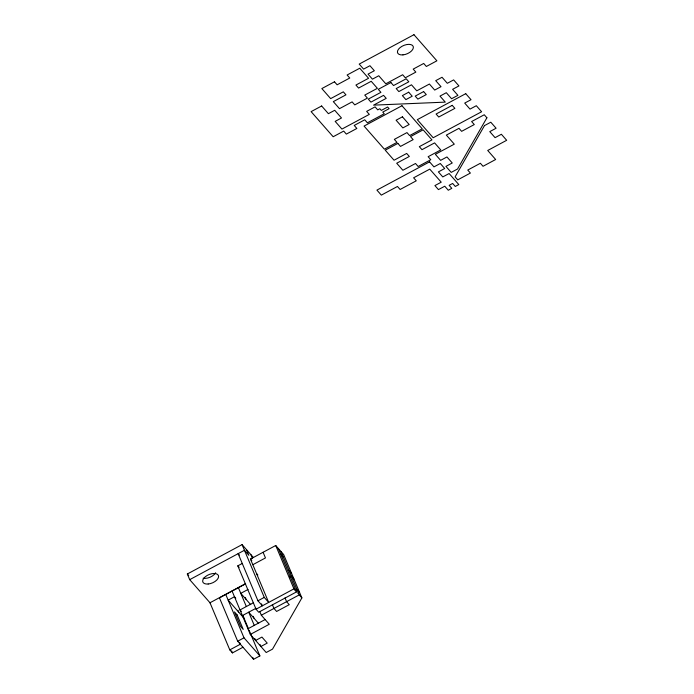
<?xml version="1.0" encoding="UTF-8"?>
<svg xmlns="http://www.w3.org/2000/svg" width="694" height="694" viewBox="0 0 694 694"><rect width="100%" height="100%" fill="white"/><g stroke="black" fill="none" stroke-linecap="round" stroke-linejoin="round"><path stroke-width="1.04" d="M210.551 603.398L189.705 579.655L187.328 573.999L242.076 544.616L264.267 597.395L268.673 602.418L250.447 559.06L275.718 545.501L283.655 554.541L301.881 597.898L272.508 649.133L266.192 652.516L250.317 634.437L232.091 591.08M189.705 579.655L244.453 550.264L248.868 555.287L246.491 549.631M278.363 548.512L296.59 591.869L258.688 612.212L256.043 609.202L237.816 565.844L242.327 563.424M252.824 564.716L265.464 557.933L263.087 552.277M245.32 583.793L209.987 602.756L229.801 649.879L232.447 652.898L242.978 647.242M245.633 583.819L219.46 597.864L237.686 641.221L253.562 659.3L259.877 655.908L249.111 630.291M248.01 589.466L240.783 593.344L250.708 604.648M289.511 577L291.315 576.029L293.961 579.048M253.553 602.67L240.02 609.931L241.339 611.44M239.395 555.096L238.137 553.656L257.951 600.787L264.267 597.395M242.397 615.587L255.93 608.326M256.043 609.202L293.944 588.859L296.59 591.869M295.054 590.195L296.858 589.232L299.504 592.242L297.7 593.214M259.747 611.457L261.334 615.222L299.235 594.888L301.881 597.898M247.94 628.781L265.091 619.577M237.686 641.221L244.002 637.829L259.877 655.908M250.317 634.437L269.272 624.27L261.334 615.222M229.801 649.879L240.332 644.232L239.517 642.306M280.74 554.168L283.386 557.178M288.938 570.381L291.584 573.391M242.076 544.616L253.414 557.525M250.447 559.06L251.801 560.596M256.528 573.513L257.847 575.022M237.816 565.844L239.135 567.345M257.951 600.787L262.358 605.81L261.551 603.884M258.636 623.498L248.712 612.195L254.256 625.389M235.795 598.245L234.468 596.736L228.153 600.128L244.028 618.207M187.328 573.999L188.716 575.578M281.009 551.522L299.235 594.888M275.718 545.501L293.944 588.859M285.017 597.898L286.605 601.663L289.251 604.682L276.611 611.457L273.965 608.447L272.386 604.674M250.898 554.653L252.486 558.427M245.286 597.491L246.075 599.373M253.215 616.341L254.004 618.224M238.406 587.688L246.335 606.539M260.111 644.605L260.901 646.496L267.216 643.104L261.924 637.075L255.609 640.467L254.819 638.584M242.891 615.509L248.279 628.322M237.947 610.295L238.736 612.177M252.729 657.331L253.562 659.3M225.776 594.472L244.002 637.829M231.623 650.937L232.447 652.898M215.634 572.802A8.458 4.511 -22.8 0 1 203.116 578.241M486.902 117.78L457.537 169.015L451.213 172.398L445.921 166.378L452.245 162.986L446.953 156.957L440.629 160.349L435.338 154.32L454.292 144.152L446.355 135.104L458.986 128.329L461.631 131.34L474.271 124.564L471.625 121.545L484.256 114.77L486.902 117.78M484.481 125.605L455.108 176.84L457.754 179.85L470.393 173.066L467.747 170.056L480.378 163.272L483.024 166.291L495.655 159.507L487.717 150.468L506.672 140.292L501.38 134.272L495.065 137.655L489.773 131.634L496.089 128.243L490.797 122.213L484.481 125.605M413.962 34.7L359.206 64.082L363.621 69.105L369.937 65.713L374.344 70.736L368.028 74.128L372.435 79.151L378.759 75.759L385.812 83.8L402.659 74.752L405.305 77.771L415.836 72.115L413.19 69.105L423.713 63.458L426.359 66.468L436.89 60.82L413.962 34.7M334.482 81.788L321.843 88.572L330.665 98.617L343.304 91.834L345.95 94.844L333.311 101.628L339.487 108.663L352.118 101.879L354.764 104.889L367.404 98.114L364.758 95.095L377.389 88.32L371.212 81.285L358.581 88.069L355.935 85.05L368.566 78.275L359.752 68.229L347.113 75.004L349.759 78.023L337.128 84.798L334.482 81.788M321.643 105.982L311.112 111.63L333.163 136.744L343.695 131.097L346.341 134.107L356.863 128.459L354.218 125.441L364.749 119.793L367.395 122.803L384.242 113.764L382.767 112.09L389.091 108.698L387.616 107.023L381.301 110.415L379.835 108.741L377.727 109.869L375.081 106.859L366.658 111.378L369.303 114.389L341.925 129.084L335.167 121.381L341.483 117.989L334.725 110.294L328.401 113.677L321.643 105.982M390.904 82.543L378.273 89.318L380.919 92.337L368.28 99.112L370.926 102.131L383.565 95.347L386.211 98.366L373.572 105.141L445.279 102.131L439.987 96.102L446.303 92.71L451.594 98.739L457.91 95.347L452.618 89.318L458.942 85.926L453.65 79.905L447.326 83.297L442.035 77.268L435.719 80.66L441.011 86.681L434.696 90.073L429.404 84.043L416.773 90.827L411.481 84.798L398.842 91.582L396.196 88.572L408.835 81.788L406.19 78.778L393.55 85.553L390.904 82.543M408.688 92.207L402.373 95.599L405.895 99.615L412.219 96.223L408.688 92.207M423.626 91.582L415.203 96.102L417.849 99.112L426.272 94.592L423.626 91.582M401.965 105.731L364.064 126.074L384.355 149.175L396.985 142.391L394.339 139.381L406.97 132.597L409.616 135.608L422.256 128.832L401.965 105.731M402.416 116.818L396.101 120.209L402.858 127.913L409.174 124.521L402.416 116.818M465.735 93.673L417.302 119.663L433.177 137.742L481.61 111.751L476.318 105.722L470.003 109.114L464.711 103.085L471.026 99.702L465.735 93.673M452.236 105.349L436.092 114.016L438.738 117.026L454.882 108.359L452.236 105.349M397.87 143.398L385.231 150.182L394.053 160.227L406.684 153.443L409.33 156.454L396.699 163.237L402.876 170.264L415.506 163.489L418.152 166.499L430.783 159.724L428.137 156.705L440.777 149.921L434.6 142.895L421.969 149.678L419.323 146.66L431.954 139.884L423.132 129.839L410.501 136.614L413.147 139.633L400.516 146.408L397.87 143.398M429.56 161.858L376.92 190.104L381.327 195.127L397.471 186.469L400.117 189.479L416.261 180.813L413.615 177.803L429.76 169.136L441.228 182.192L434.912 185.584L438.435 189.601L444.759 186.218L448.281 190.234L451.794 188.352L449.148 185.333L452.653 183.45L455.299 186.46L458.812 184.578L449.113 173.535L442.789 176.918L438.382 171.904L444.698 168.512L440.291 163.489L433.976 166.881L429.56 161.858M237.14 614.953L234.494 611.935L240.575 626.387L243.221 629.406L237.14 614.953M402.954 54.887A8.458 4.511 -22.8 0 0 413.199 46.394A8.458 4.511 -22.8 0 0 400.022 47.652A8.458 4.511 -22.8 0 0 402.954 54.887M208.183 584.018A8.458 4.511 -22.8 0 0 218.428 575.526A8.458 4.511 -22.8 0 0 205.251 576.783A8.458 4.511 -22.8 0 0 208.183 584.018"/></g></svg>
